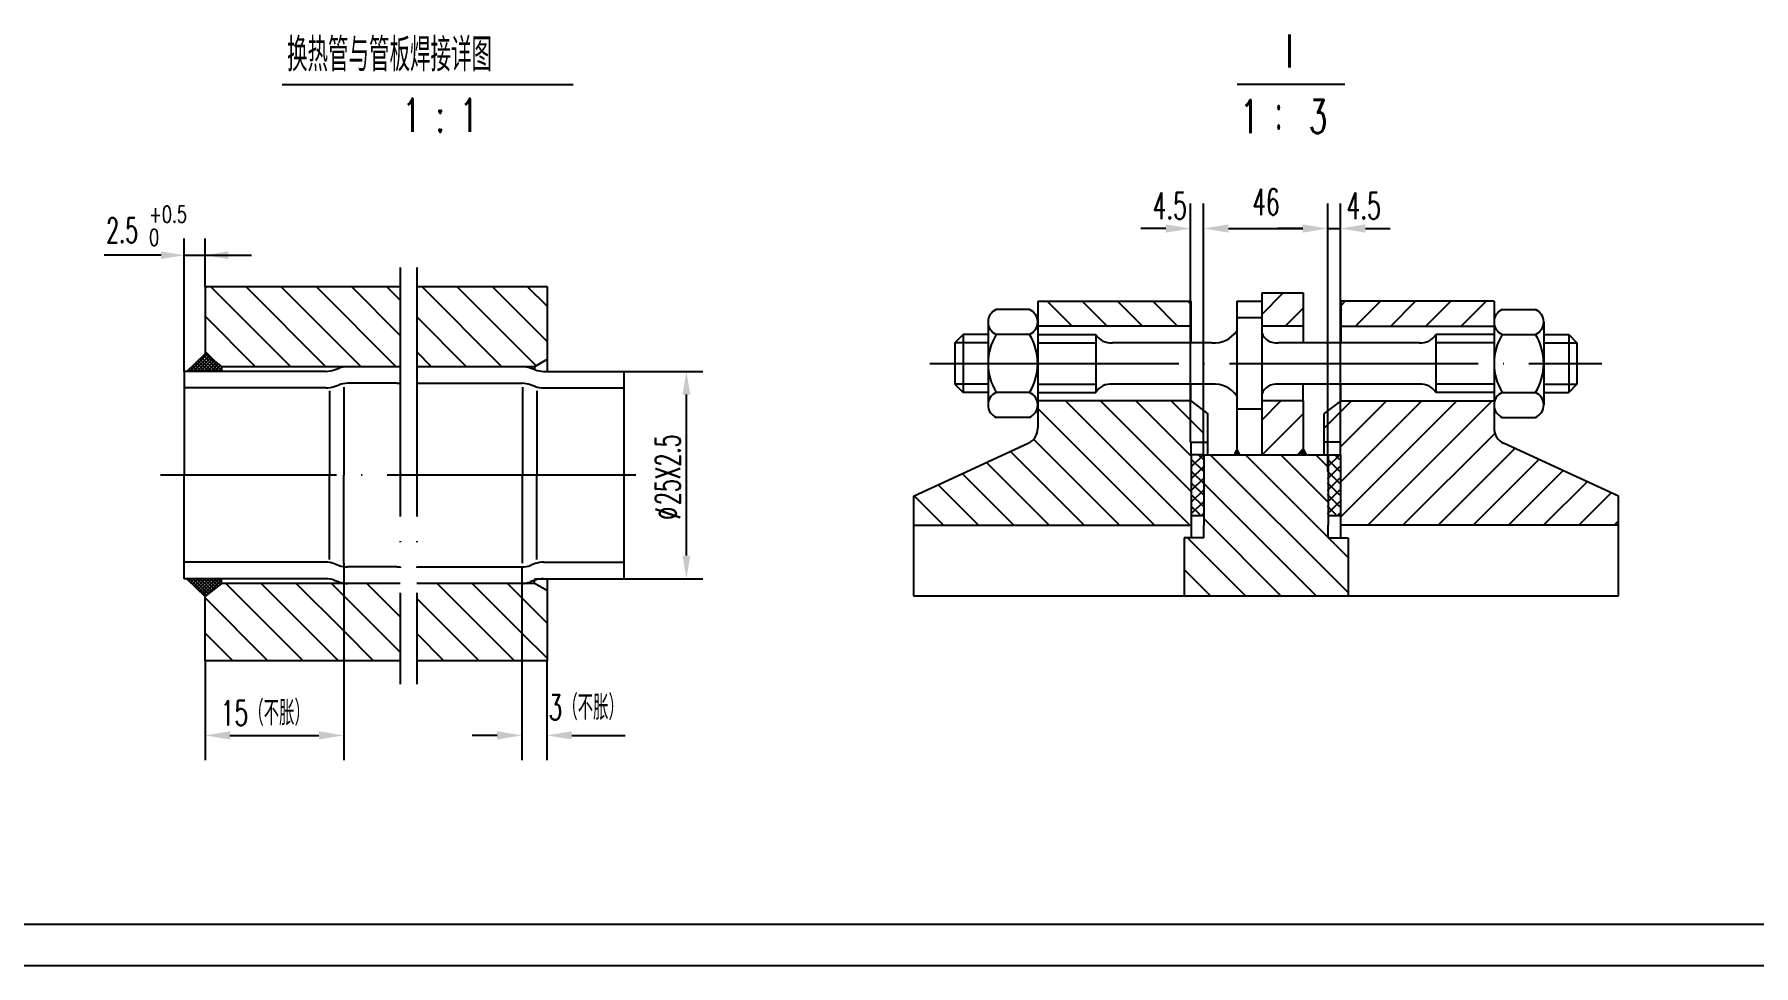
# Model space of a CAD drawing. Extents: x -242 to 1965, y 40 to 1388.
# Drawn here: x 358.6 to 565.8, y 785.2 to 897.5 of the extents above; entities that cross this region are included whole.
import ezdxf

# ---------------------------------------------------------------- set-up
doc = ezdxf.new("R2010")
doc.units = 0
doc.header["$MEASUREMENT"] = 0
doc.linetypes.add('DASHDOT-M', pattern=[36, 30, -3, 0, -3])
doc.linetypes.add('DIVIDE-M', pattern=[39, 30, -3, 0, -3, 0, -3])
doc.layers.get('0').update_dxf_attribs({"linetype": 'CONTINUOUS'})
for name, color, linetype in [('1', 3, 'CONTINUOUS'), ('CDR_DWG1', 4, 'CONTINUOUS'), ('CDR_DWG2', 2, 'CONTINUOUS'), ('CDR_DWG3', 1, 'DASHDOT-M'), ('CDR_DWG4', 3, 'DIVIDE-M')]:
    doc.layers.add(name, color=color, linetype=linetype)
doc.styles.add('HZ', font='romans', dxfattribs={"width": 0.7, "bigfont": 'hz'})

# ---------------------------------------------------------------- blocks, each defined once
blk = doc.blocks.new('*X93')
at = {"layer": '1', "color": 0, "linetype": 'Continuous'}
for p, q in [((-22599.85, -21029.47), (-22609.47, -21019.85)), ((-22595.61, -21029.47), (-22605.23, -21019.85)), ((-22591.37, -21029.47), (-22600.99, -21019.85)), ((-22587.12, -21029.47), (-22596.75, -21019.85)), ((-22586.66, -21025.69), (-22592.5, -21019.85)), ((-22586.66, -21021.45), (-22588.26, -21019.85)), ((-22574.4, -21029.47), (-22584.02, -21019.85)), ((-22570.27, -21029.36), (-22579.78, -21019.85)), ((-22568.91, -21026.47), (-22575.53, -21019.85)), ((-22568.91, -21022.22), (-22571.29, -21019.85)), ((-22604.09, -21029.47), (-22610.18, -21023.39)), ((-22578.64, -21029.47), (-22584.66, -21023.45)), ((-22608.92, -21028.89), (-22610.18, -21027.63)), ((-22582.88, -21029.47), (-22584.66, -21027.69)), ((-22598.35, -21064.92), (-22607.66, -21055.6)), ((-22594.1, -21064.92), (-22603.42, -21055.6)), ((-22593.45, -21061.32), (-22599.18, -21055.6)), ((-22593.45, -21057.08), (-22594.93, -21055.6)), ((-22586.66, -21063.88), (-22593.45, -21057.08)), ((-22586.66, -21059.63), (-22590.69, -21055.6)), ((-22572.89, -21064.92), (-22582.2, -21055.61)), ((-22571.98, -21061.58), (-22577.96, -21055.61)), ((-22571.98, -21057.34), (-22573.72, -21055.61)), ((-22602.59, -21064.92), (-22610.18, -21057.33)), ((-22577.13, -21064.92), (-22584.66, -21057.39)), ((-22568.91, -21060.41), (-22571.98, -21057.34)), ((-22589.86, -21064.92), (-22593.45, -21061.32)), ((-22606.83, -21064.92), (-22610.18, -21061.57)), ((-22581.38, -21064.92), (-22584.66, -21061.63)), ((-22568.91, -21064.65), (-22571.98, -21061.58))]:
    blk.add_line(p, q, dxfattribs=at)
blk = doc.blocks.new('*X92')
at = {"layer": '1', "color": 0, "linetype": 'Continuous'}
for p, q in [((-22612.03, -21030.04), (-22610.02, -21028.03)), ((-22611.6, -21030.04), (-22609.78, -21028.22)), ((-22608.47, -21030.04), (-22610.38, -21028.13)), ((-22608.18, -21029.91), (-22610.15, -21027.93)), ((-22612.29, -21030.04), (-22612.33, -21029.99)), ((-22611.86, -21030.04), (-22612.11, -21029.79)), ((-22611.44, -21030.04), (-22611.9, -21029.58)), ((-22611.02, -21030.04), (-22611.68, -21029.37)), ((-22610.59, -21030.04), (-22611.46, -21029.17)), ((-22610.17, -21030.04), (-22611.25, -21028.96)), ((-22611.18, -21030.04), (-22609.54, -21028.4)), ((-22609.74, -21030.04), (-22611.03, -21028.75)), ((-22609.32, -21030.04), (-22610.81, -21028.54)), ((-22610.75, -21030.04), (-22609.31, -21028.59)), ((-22608.89, -21030.04), (-22610.6, -21028.34)), ((-22610.33, -21030.04), (-22609.07, -21028.77)), ((-22609.91, -21030.04), (-22608.83, -21028.96)), ((-22609.48, -21030.04), (-22608.59, -21029.14)), ((-22609.06, -21030.04), (-22608.35, -21029.33)), ((-22608.63, -21030.04), (-22608.18, -21029.58)), ((-22608.18, -21029.48), (-22608.26, -21029.4)), ((-22608.21, -21030.04), (-22608.18, -21030.01))]:
    blk.add_line(p, q, dxfattribs=at)
blk = doc.blocks.new('*X91')
at = {"layer": '1', "color": 0, "linetype": 'Continuous'}
for p, q in [((-22612.29, -21055.04), (-22612.33, -21055.08)), ((-22611.86, -21055.04), (-22612.11, -21055.28)), ((-22612.03, -21055.04), (-22610.02, -21057.04)), ((-22611.44, -21055.04), (-22611.9, -21055.49)), ((-22611.02, -21055.04), (-22611.68, -21055.7)), ((-22611.6, -21055.04), (-22609.78, -21056.85)), ((-22610.59, -21055.04), (-22611.46, -21055.91)), ((-22610.17, -21055.04), (-22611.25, -21056.11)), ((-22611.18, -21055.04), (-22609.54, -21056.67)), ((-22609.74, -21055.04), (-22611.03, -21056.32)), ((-22609.32, -21055.04), (-22610.81, -21056.53)), ((-22610.75, -21055.04), (-22609.3, -21056.48)), ((-22608.89, -21055.04), (-22610.59, -21056.74)), ((-22608.47, -21055.04), (-22610.38, -21056.94)), ((-22610.33, -21055.04), (-22609.07, -21056.3)), ((-22608.18, -21055.17), (-22610.15, -21057.14)), ((-22609.91, -21055.04), (-22608.83, -21056.11)), ((-22609.48, -21055.04), (-22608.59, -21055.93)), ((-22609.06, -21055.04), (-22608.35, -21055.74)), ((-22608.63, -21055.04), (-22608.18, -21055.49)), ((-22608.21, -21055.04), (-22608.18, -21055.06)), ((-22608.18, -21055.59), (-22608.26, -21055.67))]:
    blk.add_line(p, q, dxfattribs=at)
blk = doc.blocks.new('*X64')
at = {"color": 0}
for p, q in [((122.74, 49.08), (126.02, 52.36)), ((124.72, 38.33), (138.75, 52.36)), ((124.72, 42.57), (134.5, 52.36)), ((124.72, 46.82), (130.26, 52.36)), ((127.99, 37.36), (142.99, 52.36)), ((132.23, 37.36), (143.32, 48.44)), ((136.47, 37.36), (145.74, 46.62)), ((140.72, 37.36), (148.64, 45.28)), ((144.96, 37.36), (151.54, 43.94)), ((149.2, 37.36), (154.44, 42.6)), ((153.44, 37.36), (157.35, 41.26)), ((157.69, 37.36), (158.22, 37.89))]:
    blk.add_line(p, q, dxfattribs=at)
blk = doc.blocks.new('*X63')
at = {"color": 0}
for p, q in [((115.22, 62.77), (117.8, 65.36)), ((124.74, 63.81), (125.29, 64.36)), ((126.53, 61.36), (129.53, 64.36)), ((130.77, 61.36), (133.77, 64.36)), ((135.02, 61.36), (138.02, 64.36)), ((139.26, 61.36), (142.26, 64.36)), ((118.05, 61.36), (120.22, 63.53)), ((115.22, 50.04), (117.53, 52.36)), ((115.27, 45.86), (120.22, 50.8)), ((119.52, 45.86), (120.22, 46.56))]:
    blk.add_line(p, q, dxfattribs=at)
blk = doc.blocks.new('*X61')
at = {"color": 0}
for p, q in [((92.35, 61.36), (89.35, 64.36)), ((96.59, 61.36), (93.59, 64.36)), ((100.84, 61.36), (97.84, 64.36)), ((105.08, 61.36), (102.08, 64.36)), ((106.69, 63.99), (106.32, 64.36))]:
    blk.add_line(p, q, dxfattribs=at)
blk = doc.blocks.new('*X59')
for p, q in [((129.09, 108.5), (115, 122.59)), ((133.33, 108.5), (118.33, 123.5)), ((133.5, 112.57), (122.57, 123.5)), ((133.5, 116.82), (126.82, 123.5)), ((135, 119.56), (131.06, 123.5)), ((124.85, 108.5), (114.48, 118.86)), ((120.6, 108.5), (111.7, 117.4)), ((112.12, 108.5), (105.9, 114.72)), ((116.36, 108.5), (108.8, 116.06)), ((103.63, 108.5), (100.09, 112.04)), ((107.87, 108.5), (102.99, 113.38))]:
    blk.add_line(p, q)
blk = doc.blocks.new('*X60')
for p, q in [((106.73, 44.39), (108.21, 45.86)), ((106.73, 45.8), (106.79, 45.86)), ((108.22, 45.23), (107.59, 45.86)), ((108.22, 43.82), (106.73, 45.31)), ((106.73, 42.97), (108.22, 44.46)), ((108.22, 42.4), (106.73, 43.89)), ((106.73, 41.56), (108.22, 43.04)), ((108.22, 40.99), (106.73, 42.48)), ((106.73, 40.14), (108.22, 41.63)), ((108.22, 39.58), (106.73, 41.06)), ((106.73, 38.73), (108.22, 40.22)), ((107.78, 38.6), (106.73, 39.65)), ((108.02, 38.6), (108.22, 38.8))]:
    blk.add_line(p, q)
blk = doc.blocks.new('*X62')
at = {"color": 0}
for p, q in [((125.62, 29.25), (109.01, 45.86)), ((123.22, 35.89), (113.25, 45.86)), ((123.22, 40.13), (117.5, 45.86)), ((123.22, 44.37), (121.74, 45.86)), ((121.77, 28.86), (108.22, 42.4)), ((117.53, 28.86), (108.22, 38.16)), ((113.28, 28.86), (106.28, 35.86)), ((125.62, 33.49), (123.25, 35.86)), ((109.04, 28.86), (105.88, 32.02))]:
    blk.add_line(p, q, dxfattribs=at)

msp = doc.modelspace()

# ---------------------------------------------------------------- linework, layer by layer
for p, q in [((497.97, 848.3), (497.97, 877.07)), ((499.52, 846.8), (499.52, 877.07)), ((514.49, 844.83), (514.49, 877.07)), ((516.04, 848.3), (516.04, 877.07)), ((376.65, 856.85), (376.65, 872.85)), ((379.15, 867.04), (379.15, 872.85)), ((494.97, 874.07), (491.97, 874.07)), ((502.52, 874.07), (511.49, 874.07)), ((511.49, 874.07), (508.49, 874.07)), ((514.49, 874.07), (516.04, 874.07)), ((519.04, 874.07), (522.04, 874.07)), ((373.85, 870.85), (367.01, 870.85)), ((376.65, 870.85), (384.75, 870.85)), ((429.62, 856.85), (439.18, 856.85)), ((437.18, 834.65), (437.18, 854.05)), ((395.87, 833.74), (395.87, 809.97)), ((417.35, 833.28), (417.35, 809.97)), ((429.62, 831.85), (439.18, 831.85)), ((379.15, 821.97), (379.15, 809.97)), ((420.36, 821.97), (420.36, 809.97)), ((382.15, 812.97), (392.87, 812.97)), ((414.35, 812.97), (411.35, 812.97)), ((423.36, 812.97), (429.81, 812.97)), ((187.41, 785.22), (1028.41, 785.22))]:
    msp.add_line(p, q)
for points in [[(494.97, 874.57), (494.97, 873.57), (497.97, 874.07)], [(502.52, 874.57), (502.52, 873.57), (499.52, 874.07)], [(511.49, 874.57), (511.49, 873.57), (514.49, 874.07)], [(511.49, 874.57), (511.49, 873.57), (514.49, 874.07)], [(519.04, 874.57), (519.04, 873.57), (516.04, 874.07)], [(373.85, 871.32), (373.85, 870.38), (376.65, 870.85)], [(381.95, 871.32), (381.95, 870.38), (379.15, 870.85)], [(436.71, 854.05), (437.65, 854.05), (437.18, 856.85)], [(503.54, 847.73), (503.11, 846.81), (504.01, 846.81)], [(511.54, 847.76), (511.09, 846.8), (512.06, 846.8)], [(436.71, 834.65), (437.65, 834.65), (437.18, 831.85)], [(382.15, 813.47), (382.15, 812.47), (379.15, 812.97)], [(392.87, 813.47), (392.87, 812.47), (395.87, 812.97)], [(414.35, 813.47), (414.35, 812.47), (417.35, 812.97)], [(423.36, 813.47), (423.36, 812.47), (420.36, 812.97)]]:
    msp.add_solid(points)
at = {"layer": 'CDR_DWG1'}
for p, q in [((402.67, 867.04), (379.15, 867.04)), ((379.15, 867.04), (379.15, 858.96)), ((379.35, 867.04), (379.15, 866.84)), ((420.42, 867.04), (404.67, 867.04)), ((420.42, 856.85), (420.42, 867.04)), ((478.54, 864.3), (474.54, 864.3)), ((479.54, 865.3), (479.54, 862.3)), ((479.54, 865.3), (498, 865.3)), ((498, 865.3), (498, 862.3)), ((503.54, 865.3), (503.54, 846.8)), ((503.54, 865.3), (506.54, 865.3)), ((506.54, 866.3), (506.54, 862.3)), ((506.54, 866.3), (511.54, 866.3)), ((511.54, 866.3), (511.54, 862.3)), ((516.06, 865.3), (516.06, 862.3)), ((534.54, 865.3), (516.1, 865.3)), ((534.54, 865.3), (534.54, 862.3)), ((535.54, 864.3), (539.54, 864.3)), ((473.54, 862.8), (473.54, 852.8)), ((498, 862.3), (479.54, 862.3)), ((479.54, 862.3), (479.54, 853.3)), ((498, 862.3), (498, 860.3)), ((506.54, 863.29), (503.54, 863.29)), ((506.54, 862.3), (506.54, 853.3)), ((511.54, 862.3), (506.54, 862.3)), ((511.54, 862.3), (511.54, 860.3)), ((516.06, 862.3), (534.54, 862.3)), ((516.06, 862.3), (516.06, 860.3)), ((534.54, 862.3), (534.54, 853.3)), ((540.54, 862.8), (540.54, 852.8)), ((470.54, 861.3), (469.54, 860.3)), ((469.54, 860.3), (469.54, 855.3)), ((473.54, 860.3), (469.54, 860.3)), ((470.54, 861.3), (470.54, 854.3)), ((473.54, 861.3), (470.54, 861.3)), ((478.54, 861.3), (474.54, 861.3)), ((479.54, 861.3), (486.54, 861.3)), ((479.54, 860.3), (486.54, 860.3)), ((486.54, 861.3), (486.54, 854.3)), ((500.54, 860.3), (488.54, 860.3)), ((525.54, 860.3), (508.54, 860.3)), ((534.54, 861.3), (527.54, 861.3)), ((527.54, 861.3), (527.54, 854.3)), ((534.54, 860.3), (527.54, 860.3)), ((535.54, 861.3), (539.54, 861.3)), ((540.54, 861.3), (543.54, 861.3)), ((540.54, 860.3), (544.54, 860.3)), ((543.54, 861.3), (543.54, 854.3)), ((543.54, 861.3), (544.54, 860.3)), ((544.54, 860.3), (544.54, 855.3)), ((376.95, 856.85), (379.17, 858.96)), ((379.17, 858.96), (381.16, 857.41)), ((420.42, 858.31), (418.87, 857.41)), ((393.71, 856.85), (376.65, 856.85)), ((376.65, 856.85), (376.65, 844.34)), ((402.67, 857.41), (381.15, 857.41)), ((381.15, 857.41), (381.15, 856.85)), ((394.73, 857.02), (395.32, 857.24)), ((418.87, 857.41), (404.67, 857.41)), ((418.95, 857.02), (418.36, 857.24)), ((418.87, 857.41), (418.87, 857.05)), ((419.95, 856.85), (429.62, 856.85)), ((429.62, 856.85), (429.62, 831.85)), ((393.71, 854.85), (376.65, 854.85)), ((394.15, 854.51), (394.15, 844.35)), ((394.73, 855.02), (395.32, 855.24)), ((395.87, 854.95), (395.87, 844.35)), ((402.29, 855.42), (396.33, 855.41)), ((402.29, 855.42), (402.67, 855.42)), ((404.67, 855.42), (417.43, 855.41)), ((417.42, 854.95), (417.42, 844.35)), ((418.95, 855.02), (418.36, 855.24)), ((419.14, 854.51), (419.14, 844.35)), ((419.95, 854.85), (429.62, 854.85)), ((469.54, 855.3), (470.54, 854.3)), ((473.54, 855.3), (469.54, 855.3)), ((473.54, 854.3), (470.54, 854.3)), ((478.54, 854.3), (474.54, 854.3)), ((479.54, 855.3), (486.54, 855.3)), ((479.54, 854.3), (486.54, 854.3)), ((500.54, 855.3), (488.54, 855.3)), ((498, 853.3), (498, 855.3)), ((525.54, 855.3), (508.54, 855.3)), ((511.54, 853.3), (511.54, 855.3)), ((516.06, 853.3), (516.06, 855.3)), ((534.54, 855.3), (527.54, 855.3)), ((534.54, 854.3), (527.54, 854.3)), ((535.54, 854.3), (539.54, 854.3)), ((540.54, 855.3), (544.54, 855.3)), ((540.54, 854.3), (543.54, 854.3)), ((544.54, 855.3), (543.54, 854.3)), ((498, 853.3), (479.54, 853.3)), ((479.54, 853.3), (479.54, 850)), ((498, 853.3), (500.02, 851.75)), ((506.54, 852.31), (503.54, 852.31)), ((506.54, 853.3), (506.54, 846.8)), ((511.54, 853.3), (506.54, 853.3)), ((511.54, 853.3), (511.54, 846.8)), ((516.06, 853.3), (514.06, 851.79)), ((516.05, 853.3), (534.54, 853.3)), ((534.54, 853.3), (534.54, 850)), ((478.54, 851.3), (474.54, 851.3)), ((500.02, 848.3), (500.02, 851.75)), ((514.06, 848.3), (514.06, 851.79)), ((535.54, 851.3), (539.54, 851.3)), ((464.54, 841.8), (478.37, 848.19)), ((498.04, 846.8), (498.04, 848.3)), ((498.04, 848.3), (500.02, 848.3)), ((500.02, 846.8), (500.02, 848.3)), ((514.06, 846.8), (514.06, 848.3)), ((516.04, 848.3), (514.06, 848.3)), ((516.04, 846.8), (516.04, 848.3)), ((549.54, 841.8), (535.7, 848.19)), ((498.04, 846.8), (498.04, 838.3)), ((499.54, 846.8), (498.04, 846.8)), ((499.54, 846.8), (499.54, 838.3)), ((499.54, 846.8), (506.54, 846.8)), ((506.54, 846.8), (511.54, 846.8)), ((511.54, 846.8), (514.54, 846.8)), ((514.54, 846.8), (514.54, 838.3)), ((514.54, 846.8), (516.04, 846.8)), ((516.04, 846.8), (516.04, 838.3)), ((376.65, 831.85), (376.65, 844.35)), ((394.15, 834.18), (394.15, 844.35)), ((395.87, 833.74), (395.87, 844.35)), ((417.42, 833.74), (417.42, 844.35)), ((419.14, 834.18), (419.14, 844.35)), ((464.54, 841.8), (464.54, 838.3)), ((549.54, 838.3), (549.54, 841.8)), ((464.54, 838.3), (498.04, 838.3)), ((464.54, 838.3), (464.54, 829.8)), ((498.04, 838.3), (498.04, 836.8)), ((499.54, 836.8), (499.54, 838.3)), ((514.54, 836.8), (514.54, 838.3)), ((549.54, 838.3), (516.04, 838.3)), ((516.04, 838.3), (516.04, 836.8)), ((549.54, 829.8), (549.54, 838.3)), ((499.54, 836.8), (497.19, 836.8)), ((497.2, 836.8), (497.2, 829.8)), ((514.54, 836.8), (516.93, 836.8)), ((516.94, 836.8), (516.94, 829.8)), ((393.71, 833.85), (376.65, 833.85)), ((394.73, 833.67), (395.32, 833.46)), ((402.29, 833.27), (396.33, 833.28)), ((402.29, 833.27), (402.67, 833.27)), ((404.67, 833.27), (417.43, 833.28)), ((418.95, 833.67), (418.36, 833.46)), ((419.95, 833.85), (429.62, 833.85)), ((393.71, 831.85), (376.65, 831.85)), ((376.95, 831.85), (379.17, 829.73)), ((379.17, 829.73), (381.16, 831.28)), ((381.15, 831.28), (381.15, 831.85)), ((402.67, 831.28), (381.15, 831.28)), ((394.73, 831.67), (395.32, 831.46)), ((402.67, 831.28), (402.63, 831.28)), ((418.87, 831.28), (404.67, 831.28)), ((418.95, 831.67), (418.36, 831.46)), ((418.87, 831.85), (428.27, 831.85)), ((418.87, 831.28), (418.87, 831.64)), ((420.42, 830.39), (418.87, 831.28)), ((419.95, 831.85), (429.62, 831.85)), ((420.42, 821.97), (420.42, 831.85)), ((379.15, 821.97), (379.15, 830.3)), ((464.55, 829.8), (497.21, 829.8)), ((497.21, 829.8), (516.93, 829.8)), ((516.93, 829.8), (549.54, 829.8)), ((402.67, 821.97), (379.15, 821.97)), ((420.42, 821.97), (404.67, 821.97)), ((420.42, 822.03), (420.36, 821.97)), ((212.41, 790.22), (1023.41, 790.22))]:
    msp.add_line(p, q, dxfattribs=at)
for points in [[(498.14, 839.48), (499.6, 839.48)], [(514.57, 839.48), (516.04, 839.48)]]:
    msp.add_lwpolyline(points, dxfattribs=at)
for centre, radius, start, end in [((475.16, 862.8), 1.62, 112.6199, 247.3801), ((477.91, 862.8), 1.62, 292.6199, 67.3801), ((536.16, 862.8), 1.62, 112.6199, 247.3801), ((538.91, 862.8), 1.62, 292.6199, 67.3801), ((480.16, 857.8), 6.62, 148.1092, 211.8908), ((472.91, 857.8), 6.62, 328.1092, 31.8908), ((488.28, 862.29), 2, 209.5261, 277.3438), ((500.82, 863.58), 3.29, 265.1176, 325.6478), ((508.27, 862.12), 1.84, 199.3054, 278.2919), ((525.76, 862.35), 2.06, 263.7106, 329.4195), ((541.16, 857.8), 6.62, 148.1092, 211.8908), ((533.91, 857.8), 6.62, 328.1092, 31.8908), ((393.71, 859.85), 3, 269.9981, 289.8204), ((396.33, 854.41), 3, 90.0127, 109.8204), ((417.35, 854.41), 3, 70.1796, 89.9873), ((419.97, 859.85), 3, 250.1796, 270.0019), ((393.71, 857.85), 3, 269.9981, 289.8203), ((396.33, 852.41), 3, 90.0127, 109.8203), ((417.35, 852.41), 3, 70.1797, 89.9873), ((419.97, 857.85), 3, 250.1797, 270.0019), ((475.16, 852.8), 1.62, 112.6199, 247.3801), ((477.91, 852.8), 1.62, 292.6199, 67.3801), ((488.28, 853.31), 2, 82.6562, 150.4739), ((500.82, 852.02), 3.29, 34.3522, 94.8824), ((508.27, 853.47), 1.84, 81.7081, 160.6946), ((525.76, 853.25), 2.06, 30.5805, 96.2894), ((536.16, 852.8), 1.62, 112.6199, 247.3801), ((538.91, 852.8), 1.62, 292.6199, 67.3801), ((477.54, 850), 2, 294.7751, 0), ((536.54, 850), 2, 180, 245.2249), ((393.71, 830.85), 3, 70.1813, 90.0035), ((396.33, 836.28), 3, 250.1813, 269.9888), ((417.35, 836.28), 3, 270.0127, 289.8203), ((419.97, 830.85), 3, 89.9981, 109.8203), ((393.71, 828.85), 3, 70.1812, 90.0035), ((396.33, 834.28), 3, 250.1812, 269.9888), ((417.35, 834.28), 3, 270.0127, 289.8204), ((419.97, 828.85), 3, 89.9981, 109.8204)]:
    msp.add_arc(centre, radius, start, end, dxfattribs=at)
at = {"layer": 'CDR_DWG2'}
for p, q in [((388.44, 891.44), (423.53, 891.44)), ((516.55, 891.44), (503.57, 891.44))]:
    msp.add_line(p, q, dxfattribs=at)
at = {"layer": 'CDR_DWG3', "linetype": 'DASHDOT-M'}
for p, q in [((466.54, 857.8), (547.54, 857.8)), ((431.09, 844.34), (373.77, 844.35))]:
    msp.add_line(p, q, dxfattribs=at)
at = {"layer": 'CDR_DWG4', "linetype": 'DIVIDE-M'}
for p, q in [((402.67, 869.37), (402.67, 819.15)), ((404.67, 869.37), (404.67, 819.15))]:
    msp.add_line(p, q, dxfattribs=at)

# ---------------------------------------------------------------- block references
for name, p in [('*X93', (22989.33, 21886.88)), ('*X61', (391.32, 800.94)), ('*X63', (391.32, 800.94)), ('*X92', (22989.33, 21886.88)), ('*X59', (364.54, 729.8)), ('*X64', (391.32, 800.94)), ('*X62', (391.32, 800.94)), ('*X60', (391.32, 800.94)), ('*X60', (407.75, 800.94)), ('*X91', (22989.33, 21886.88))]:
    msp.add_blockref(name, p)

# ---------------------------------------------------------------- texts
at = {"style": 'HZ'}
for s, height, width, p in [('46', 3.2, 0.6, (505.4, 875.67)), ('+0.5', 2, 0.7, (372.4, 874.79)), ('4.5', 3.2, 0.6, (493.39, 875.21)), ('4.5', 3.2, 0.6, (516.77, 875.21)), ('2.5', 3, 0.6, (367.23, 872.35)), ('0', 2, 0.7, (372.4, 872)), ('15（不胀）', 3, 0.65, (381.03, 814.17)), ('3（不胀）', 3, 0.65, (420.56, 814.84))]:
    msp.add_text(s, height=height, dxfattribs=dict(at, width=width)).set_placement(p)
at = {"style": 'HZ', "width": 0.6}
for s, p in [('25X2.5', (436.44, 840.75)), ('%%c', (436.44, 838.95))]:
    msp.add_text(s, height=3, rotation=90, dxfattribs=at).set_placement(p)
at = {"layer": 'CDR_DWG2', "style": 'HZ', "width": 0.65}
for s, p in [('换热管与管板焊接详图', (389.04, 893.01)), ('I', (509.45, 893.47)), ('1 : 1', (402.93, 885.72)), ('1 ： 3', (503.95, 885.57))]:
    msp.add_text(s, height=4, dxfattribs=at).set_placement(p)

doc.saveas('drawing.dxf')
